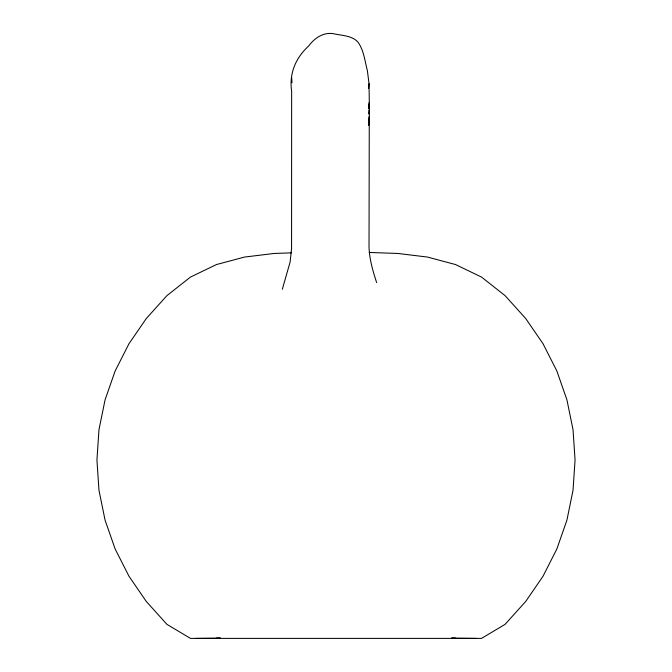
<?xml version="1.0" encoding="UTF-8"?>
<svg xmlns="http://www.w3.org/2000/svg" width="672" height="672" viewBox="0 0 672 672"><rect width="100%" height="100%" fill="white"/><g stroke="black" fill="none" stroke-linecap="round" stroke-linejoin="round"><path stroke-width="1.01" d="M376.656 282.61C372.414 269.632 368.542 256.267 369.037 242.466L369.298 102.522L369.029 83.622L367.399 70.745C364.804 61.018 363.938 50.266 357.806 41.899C351.985 35.818 343.022 35.608 335.294 34.096C324.652 31.248 314.891 37.556 308.826 45.839C295.487 58.002 289.027 73.618 291.648 91.316L291.572 248.623L290.119 262.046L282.316 289.271M369.113 113.854L369.272 110.191L369.096 113.761M368.962 108.772L369.298 102.522L368.962 108.772L369.23 104.286L368.861 108.36M368.584 88.477L369.029 83.622M291.505 252.848L274.126 253.462L244.516 257.065L216.468 264.55L190.462 277.082L166.958 295.604L146.336 318.469L128.965 343.753L115.13 371.02L105.076 399.815L98.977 429.643L96.936 459.984L98.977 490.333L105.076 520.153L115.13 548.948L128.965 576.223L146.336 601.507L166.958 624.372L190.462 638.4L481.53 638.4L505.042 624.372L525.664 601.507L543.035 576.223L556.87 548.948L566.916 520.153L573.023 490.333L575.064 459.984L573.023 429.643L566.916 399.815L556.87 371.02L543.035 343.753L525.664 318.469L505.042 295.604L481.53 277.082L455.532 264.55L427.484 257.065L397.874 253.462L369.247 252.454M195.426 638.4L220.542 638.123L216.468 638.123M455.532 638.123L451.458 638.123L476.574 638.4M292.001 82.774L291.648 77.398M369.306 116.668L368.584 125.11L369.306 116.668"/></g></svg>
